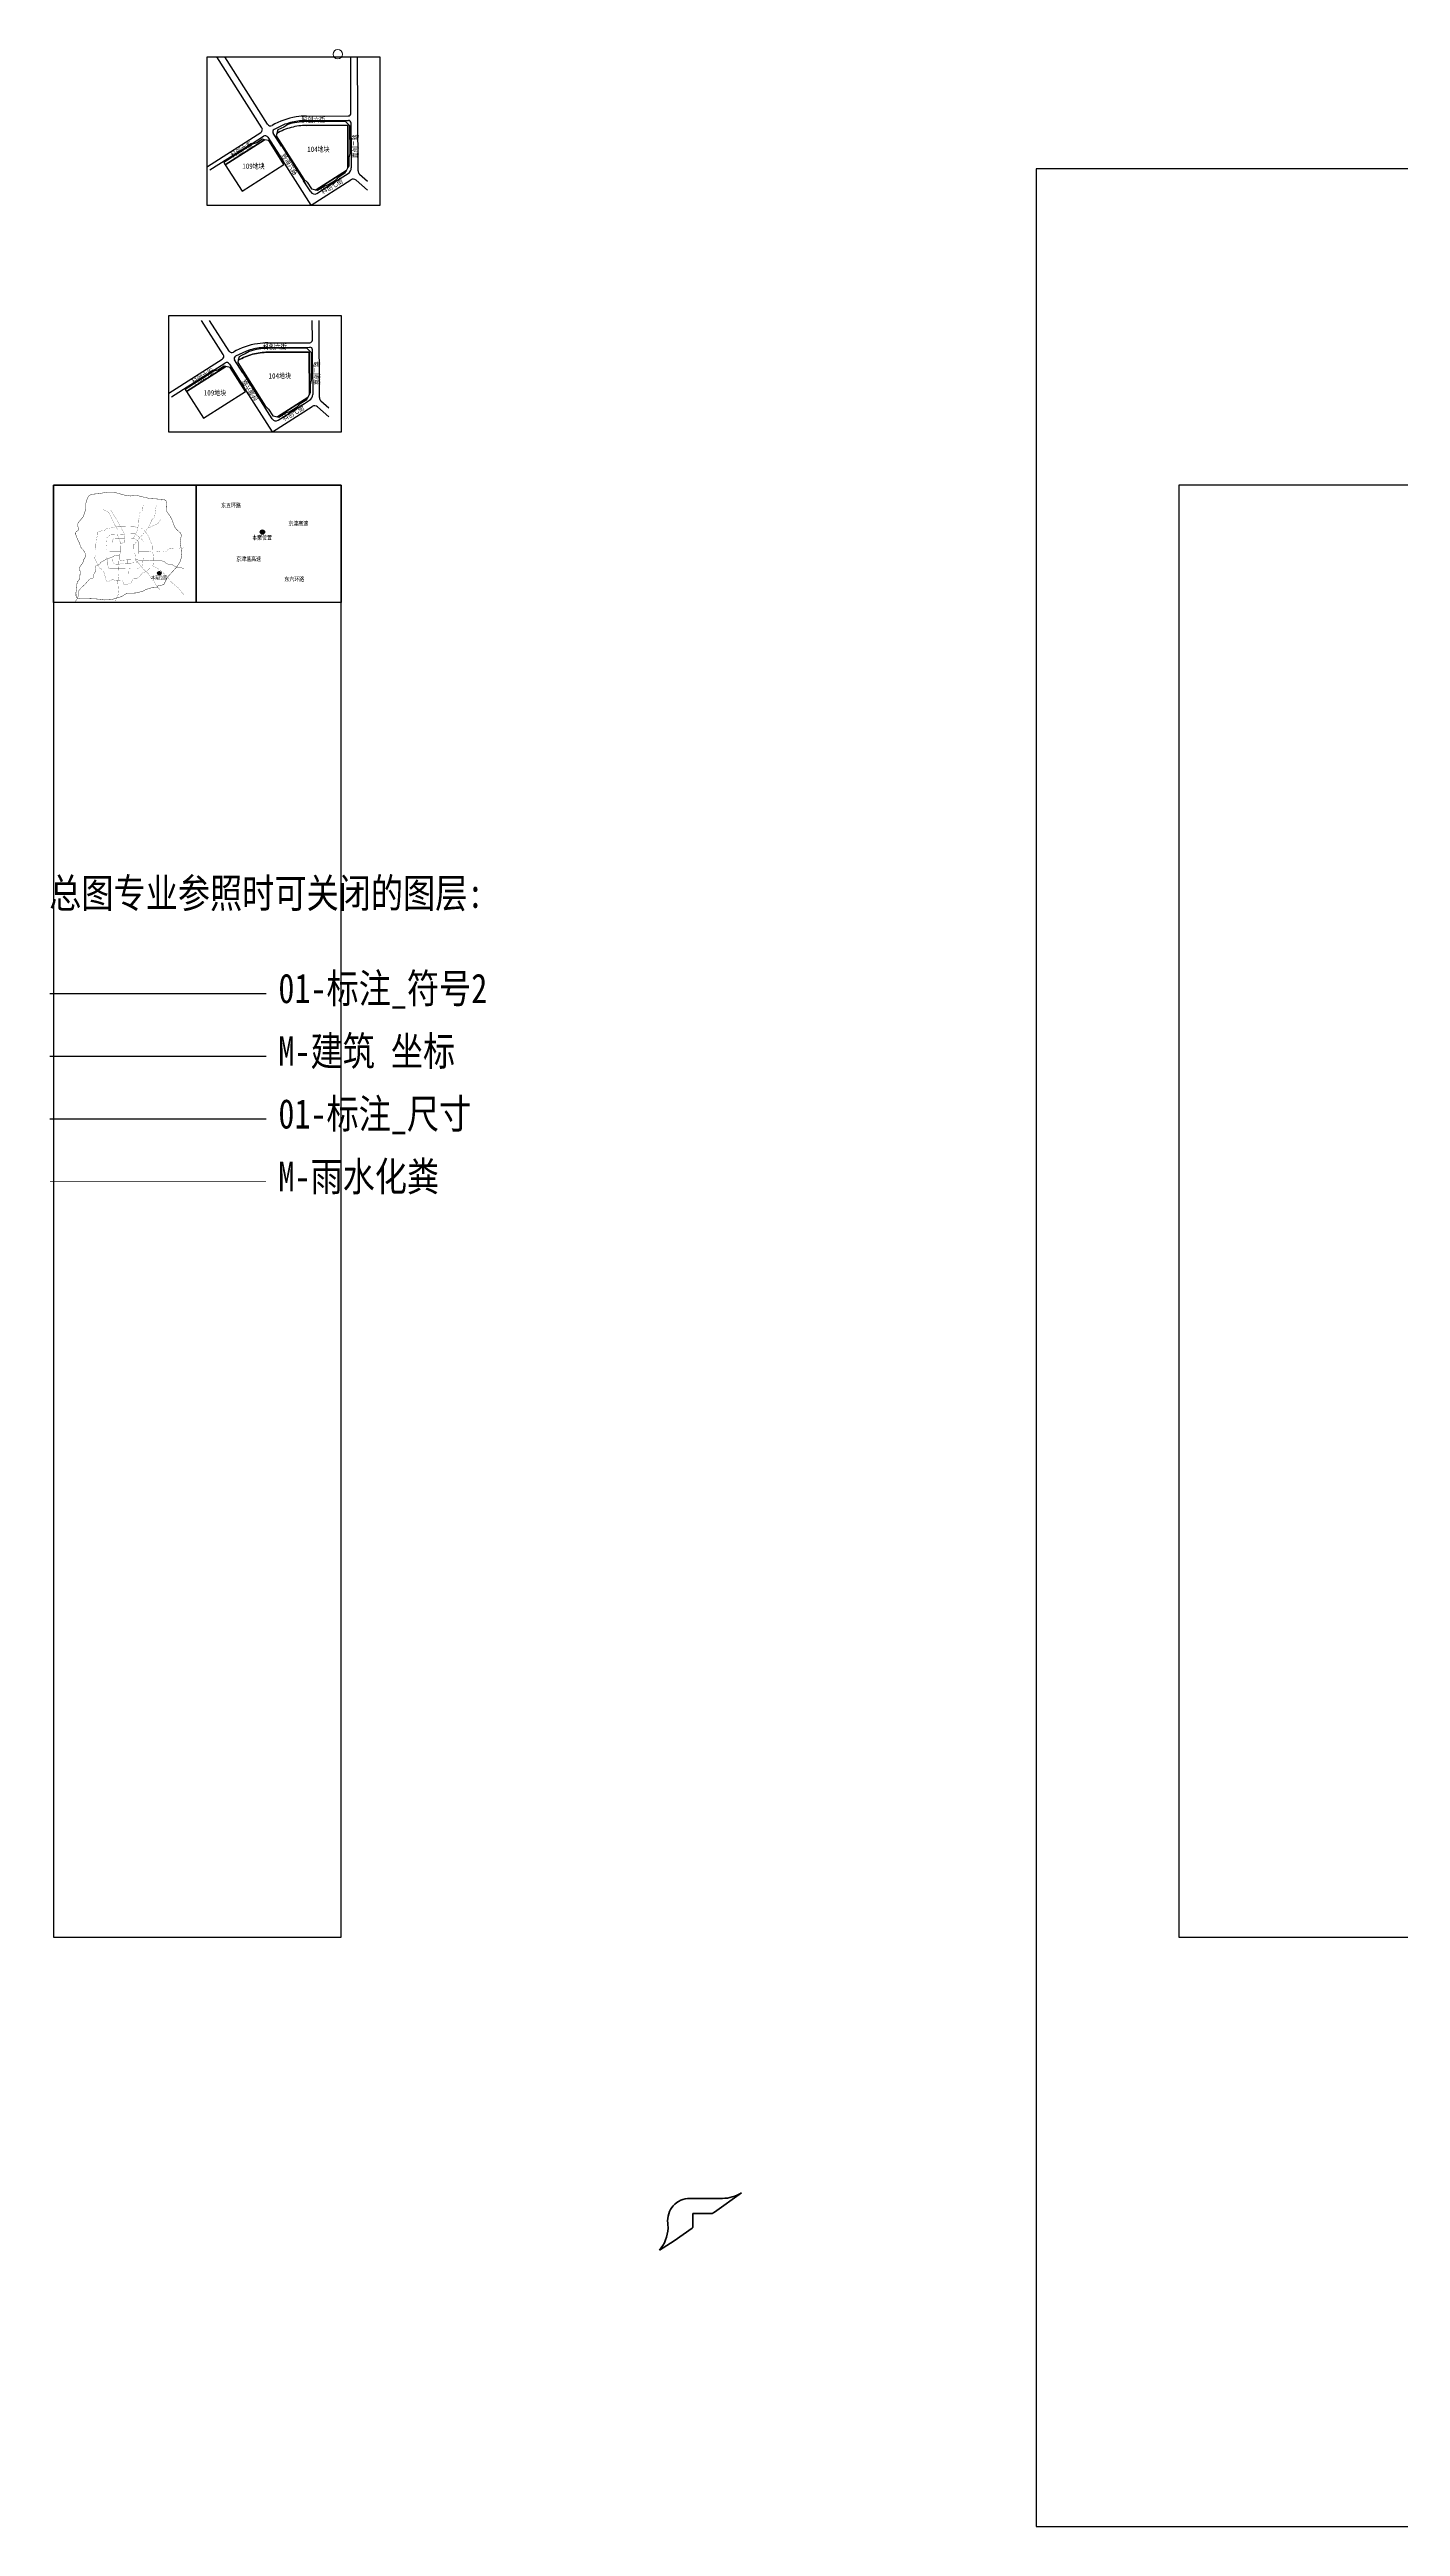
# Model space of a CAD drawing. Extents: x 1977 to 1034874806, y 3985 to 587211952.
# Drawn here: x 516065393 to 516523620, y 293000000 to 293840458 of the extents above; entities that cross this region are included whole.
import ezdxf
from ezdxf.enums import TextEntityAlignment as Align
from ezdxf.xclip import XClip

# ---------------------------------------------------------------- set-up
doc = ezdxf.new("R2010")
doc.units = 0
doc.header["$LTSCALE"] = 10
doc.header["$MEASUREMENT"] = 0
doc.header["$XCLIPFRAME"] = 0
for name, pattern in [('X-地形图$0$444', [0.3, 0.2, -0.1]), ('X-地形图$0$B1', [3, 2, -1]), ('X-总平面（删除标注）$0$DASH', [0.35, 0.25, -0.1])]:
    doc.linetypes.add(name, pattern=pattern)
for name, color, linetype in [('02-TEXT_图例', 7, 'Continuous'), ('02-TEXT_房间', 7, 'Continuous'), ('M-用地 地形图', 8, 'Continuous'), ('TEXT', 7, 'Continuous'), ('X-地形图$0$JTSS', 3, 'Continuous'), ('X-地形图$0$电力', 7, 'Continuous'), ('X-总平面（删除标注）$0$01-标注_尺寸', 132, 'Continuous'), ('X-总平面（删除标注）$0$01-标注_符号2', 200, 'Continuous'), ('X-总平面（删除标注）$0$02-TEXT_房间', 7, 'Continuous'), ('X-总平面（删除标注）$0$M-建筑 坐标', 132, 'Continuous'), ('X-总平面（删除标注）$0$M-雨水化粪', 4, 'X-总平面（删除标注）$0$TG_Y'), ('X-总平面（删除标注）$0$TEXT', 7, 'Continuous')]:
    doc.layers.add(name, color=color, linetype=linetype)
doc.layers.add('M-ROAD-DESN', color=145, linetype='Continuous', lineweight=35)
doc.layers.add('M-TEXT-HEGH', color=7, linetype='Continuous', lineweight=18)
doc.layers.add('X-总平面（删除标注）$0$04-不打印_辅助线', color=165, linetype='Continuous', plot=False)
doc.styles.add('-黑体', font='simhei.ttf', dxfattribs={"width": 0.8})
doc.styles.add('X-总平面（删除标注）$0$-黑体', font='simhei.ttf', dxfattribs={"width": 0.8})
doc.styles.add('X-总平面（删除标注）$0$Standard', font='simhei.ttf', dxfattribs={"width": 0.8})
doc.styles.add('X-总平面（删除标注）$0$TG_LINETYPE', font='SIMPLEX', dxfattribs={"width": 0.8, "height": 3, "bigfont": 'HZTXT'})
doc.linetypes.add('X-地形图$0$B14', pattern='A,4.5,[145,symbolx.shx,S=0.5,R=0,X=0,Y=0],4.5,-0.5,[146,symbolx.shx,S=1,R=0,X=0,Y=0],-0.5', length=10)
doc.linetypes.add('X-总平面（删除标注）$0$TG_Y', pattern='A,2,-0.3,["Y",X-总平面（删除标注）$0$TG_LINETYPE,S=0.1,R=0,X=-0.18,Y=-0.05],0', length=2.3)

# ---------------------------------------------------------------- blocks, each defined once
blk = doc.blocks.new('X-总平面（删除标注）$0$A$C2754252D')
at = {"color": 4}
for p, q in [((-428568, -152619), (-525720, 0)), ((-403099, -136762), (-490158, 0)), ((1946, -345499), (0, 0)), ((-228965, -100137), (-41466, -99488)), ((-29508, -87421), (-30000, -169)), ((-671950, -325332), (-433166, -173328)), ((-471788, -222308), (-421886, -190531)), ((-401173, -195131), (-337567, -295101)), ((-340796, -234634), (-377906, -176339)), ((-228896, -120137), (-41302, -119488)), ((-28756, -221013), (-29260, -131420)), ((-471788, -222308), (-660880, -342721)), ((-348796, -222066), (-233032, -403916)), ((-207914, -498779), (-337567, -295101)), ((-208395, -498493), (-30438, -385195)), ((-183549, -429329), (-176672, -424951)), ((-182331, -446329), (-134541, -415909)), ((-134541, -415909), (-65459, -371935)), ((-65459, -371935), (-42023, -357017)), ((-6346, -387175), (43713, -432059)), ((-6346, -387175), (43713, -432059)), ((8594, -360277), (43713, -391766)), ((8594, -360277), (43713, -391766))]:
    blk.add_line(p, q, dxfattribs=at)
for points in [[(-417209, -205844), (-425492, -204005), (-450800, -220115), (-470356, -226637), (-599003, -308529), (-593096, -317808), (-417209, -205844)], [(-329649, -317322), (-397881, -210136), (-417209, -205844), (-593096, -317808), (-517346, -436804), (-329649, -317322)], [(-49994, -344308), (-186166, -430992), (-179263, -432524), (-149737, -413729), (-130181, -407207), (-98655, -387139), (-84468, -372181), (-54943, -353386), (-49994, -344308)]]:
    blk.add_lwpolyline(points, close=True, dxfattribs=at)
for points in [[(-325027, -136886), (-373821, -159525)], [(-28888, -197505), (-28133, -331541)], [(-209942, -440197), (-241617, -390428)]]:
    blk.add_lwpolyline(points, dxfattribs=at)
for points in [[(-49994, -344308), (-43133, -331724), (-44203, -141498), (-228820, -142137, 0.064842867), (-297435, -151316, 0.064894186), (-361411, -177764), (-364122, -188680), (-240627, -382681), (-225669, -396867), (-206874, -426393), (-186166, -430992), (-49994, -344308)], [(-43133, -331724), (-38184, -322646), (-38381, -287647), (-33493, -267619), (-34187, -144464), (-54299, -124533), (-228878, -125137, 0.037486061), (-271421, -128480, 0.037484907), (-312987, -138136), (-330192, -149493), (-344002, -155345), (-357478, -161928), (-361411, -177764, -0.064894186), (-297435, -151316, -0.064842867), (-228820, -142137), (-44203, -141498), (-43133, -331724)]]:
    blk.add_lwpolyline(points, format="xyb", close=True, dxfattribs=at)
for centre, radius, start, end in [((-227896, -410136), 310000, 98.7847034, 120.0101752), ((-227896, -410136), 310000, 98.7847034, 120.0101752), ((-227896, -410136), 310000, 98.7847034, 120.0101752), ((-227886, -410135), 310000, 90.1994488, 98.7866007), ((-41508, -87488), 12000, 270.1982296, 0.3226667), ((-441221, -160674), 15000, 302.4799165, 32.4796001), ((-413829, -203183), 15000, 32.4666057, 122.4887945), ((-390446, -128707), 15000, 212.4796001, 300.0101752), ((-390446, -128707), 15000, 212.4796001, 300.0101752), ((-367783, -169895), 12000, 120.211281, 212.4796001), ((-228624, -406953), 286757, 96.1807479, 109.6444959), ((-285864, -132115), 7000, 191.4578065, 192.0934834), ((-227886, -410135), 290000, 90.1994488, 96.2580082), ((-41260, -131488), 12000, 0.3226667, 90.1982296), ((-58133, -331710), 30000, 302.4784576, 0.3226667), ((-193070, -429457), 20000, 212.4796001, 302.4784576), ((-187577, -423002), 7500, 257.4809773, 302.479207), ((-19697, -402065), 20000, 48.1195345, 122.4833925), ((21945, -345386), 20000, 180.3226667, 228.1195345)]:
    blk.add_arc(centre, radius, start, end, dxfattribs=at)
blk = doc.blocks.new('X-总平面（删除标注）$0$A$C15892E37')
at = {"xscale": 0.009999999999999998, "yscale": 0.009999999999999998}
blk.add_blockref('X-总平面（删除标注）$0$A$C2754252D', (6719, 4988), dxfattribs=at)
blk = doc.blocks.new('X-总平面（删除标注）$0$A$C65FE4BE7')
at = {"ltscale": 10}
blk.add_lwpolyline([(-77.2, 0), (0, 0), (0, -52.4), (-77.2, -52.4)], close=True, dxfattribs=at)
at = {"ltscale": 10, "xscale": 0.01, "yscale": 0.01}
blk.add_blockref('X-总平面（删除标注）$0$A$C15892E37', (-77.1, -52.2), dxfattribs=at)
at = {"layer": 'X-总平面（删除标注）$0$TEXT', "color": 1, "style": 'X-总平面（删除标注）$0$-黑体', "width": 0.8}
for s, p in [('科创六街', (-29.7, -15.2)), ('109地块', (-56.5, -35.9)), ('104地块', (-27.5, -28.3))]:
    blk.add_text(s, height=2.38, dxfattribs=at).set_placement(p, align=Align.CENTER)
for s, rotation, p in [('嘉创二路 ', 90, (-9.6, -25.1)), ('科创六街', 30, (-61.3, -28.4)), ('经海六路', 120, (-39.7, -32.9)), ('科创七街', 30, (-20.9, -44.7))]:
    blk.add_text(s, height=2.38, rotation=rotation, dxfattribs=at).set_placement(p, align=Align.CENTER)
blk = doc.blocks.new('A$C2754252D')
at = {"color": 4}
for p, q in [((-428568, -152619), (-525720, 0)), ((-403099, -136762), (-490158, 0)), ((1946, -345499), (0, 0)), ((-228965, -100137), (-41466, -99488)), ((-29508, -87421), (-30000, -169)), ((-671950, -325332), (-433166, -173328)), ((-471788, -222308), (-421886, -190531)), ((-401173, -195131), (-337567, -295101)), ((-340796, -234634), (-377906, -176339)), ((-228896, -120137), (-41302, -119488)), ((-28756, -221013), (-29260, -131420)), ((-471788, -222308), (-660880, -342721)), ((-348796, -222066), (-233032, -403916)), ((-207914, -498779), (-337567, -295101)), ((-208395, -498493), (-30438, -385195)), ((-183549, -429329), (-176672, -424951)), ((-182331, -446329), (-134541, -415909)), ((-134541, -415909), (-65459, -371935)), ((-65459, -371935), (-42023, -357017)), ((-6346, -387175), (43713, -432059)), ((-6346, -387175), (43713, -432059)), ((8594, -360277), (43713, -391766)), ((8594, -360277), (43713, -391766))]:
    blk.add_line(p, q, dxfattribs=at)
for points in [[(-417209, -205844), (-425492, -204005), (-450800, -220115), (-470356, -226637), (-599003, -308529), (-593096, -317808), (-417209, -205844)], [(-329649, -317322), (-397881, -210136), (-417209, -205844), (-593096, -317808), (-517346, -436804), (-329649, -317322)], [(-49994, -344308), (-186166, -430992), (-179263, -432524), (-149737, -413729), (-130181, -407207), (-98655, -387139), (-84468, -372181), (-54943, -353386), (-49994, -344308)]]:
    blk.add_lwpolyline(points, close=True, dxfattribs=at)
for points in [[(-325027, -136886), (-373821, -159525)], [(-28888, -197505), (-28133, -331541)], [(-209942, -440197), (-241617, -390428)]]:
    blk.add_lwpolyline(points, dxfattribs=at)
for points in [[(-49994, -344308), (-43133, -331724), (-44203, -141498), (-228820, -142137, 0.064842867), (-297435, -151316, 0.064894186), (-361411, -177764), (-364122, -188680), (-240627, -382681), (-225669, -396867), (-206874, -426393), (-186166, -430992), (-49994, -344308)], [(-43133, -331724), (-38184, -322646), (-38381, -287647), (-33493, -267619), (-34187, -144464), (-54299, -124533), (-228878, -125137, 0.037486061), (-271421, -128480, 0.037484907), (-312987, -138136), (-330192, -149493), (-344002, -155345), (-357478, -161928), (-361411, -177764, -0.064894186), (-297435, -151316, -0.064842867), (-228820, -142137), (-44203, -141498), (-43133, -331724)]]:
    blk.add_lwpolyline(points, format="xyb", close=True, dxfattribs=at)
for centre, radius, start, end in [((-227896, -410136), 310000, 98.7847034, 120.0101752), ((-227896, -410136), 310000, 98.7847034, 120.0101752), ((-227896, -410136), 310000, 98.7847034, 120.0101752), ((-227886, -410135), 310000, 90.1994488, 98.7866007), ((-41508, -87488), 12000, 270.1982296, 0.3226667), ((-441221, -160674), 15000, 302.4799165, 32.4796001), ((-413829, -203183), 15000, 32.4666057, 122.4887945), ((-390446, -128707), 15000, 212.4796001, 300.0101752), ((-390446, -128707), 15000, 212.4796001, 300.0101752), ((-367783, -169895), 12000, 120.211281, 212.4796001), ((-228624, -406953), 286757, 96.1807479, 109.6444959), ((-285864, -132115), 7000, 191.4578065, 192.0934834), ((-227886, -410135), 290000, 90.1994488, 96.2580082), ((-41260, -131488), 12000, 0.3226667, 90.1982296), ((-58133, -331710), 30000, 302.4784576, 0.3226667), ((-193070, -429457), 20000, 212.4796001, 302.4784576), ((-187577, -423002), 7500, 257.4809773, 302.479207), ((-19697, -402065), 20000, 48.1195345, 122.4833925), ((21945, -345386), 20000, 180.3226667, 228.1195345)]:
    blk.add_arc(centre, radius, start, end, dxfattribs=at)
blk = doc.blocks.new('A$C15892E37')
at = {"xscale": 0.009999999999999998, "yscale": 0.009999999999999998}
blk.add_blockref('A$C2754252D', (6719, 4988), dxfattribs=at)
blk = doc.blocks.new('A$C65FE4BE7')
at = {"ltscale": 10}
blk.add_lwpolyline([(-77.2, 0), (0, 0), (0, -52.4), (-77.2, -52.4)], close=True, dxfattribs=at)
at = {"ltscale": 10, "xscale": 0.01, "yscale": 0.01}
blk.add_blockref('A$C15892E37', (-77.1, -52.2), dxfattribs=at)
at = {"layer": 'TEXT', "color": 1, "style": '-黑体', "width": 0.8}
for s, p in [('科创六街', (-29.7, -15.2)), ('109地块', (-56.5, -35.9)), ('104地块', (-27.5, -28.3))]:
    blk.add_text(s, height=2.38, dxfattribs=at).set_placement(p, align=Align.CENTER)
for s, rotation, p in [('嘉创二路 ', 90, (-9.6, -25.1)), ('科创六街', 30, (-61.3, -28.4)), ('经海六路', 120, (-39.7, -32.9)), ('科创七街', 30, (-20.9, -44.7))]:
    blk.add_text(s, height=2.38, rotation=rotation, dxfattribs=at).set_placement(p, align=Align.CENTER)
blk = doc.blocks.new('A$C71E64B4C')
h = blk.add_hatch()
h.set_pattern_fill('ANSI31', color=256, scale=0.167, style=0)
h.set_pattern_definition([(45, (-868482.521, -492044.48778), (-0.18746284653, 0.18746284653), [])])
edge = h.paths.add_edge_path()
edge.add_arc((107.4, 29.5), 1.76, 0, 360)
blk.add_lwpolyline([(0, 118.8), (144.6, 118.8), (144.6, 0), (0, 0)], close=True)
for points, const_width in [([(63.8, 4.4), (68.9, 5.8), (74.4, 9.2), (83.4, 9.5), (90.6, 11.2), (93.6, 13), (99.6, 14.8), (105.3, 15.2), (106.1, 16.8), (111.8, 17.9), (115.8, 25.7), (125, 35.8), (128.4, 41.1), (130.2, 46.6), (129.5, 54.7), (128.5, 60.8), (129.7, 68.1), (129.1, 70.1), (124.7, 74.2), (123.1, 76.2), (120.1, 84.2), (117.9, 88.2), (115.1, 91.9), (114.6, 101.4), (114, 103.4), (112, 104.4), (97.3, 105.4), (85.4, 108.3), (82.5, 108.5), (77.9, 107.9), (71.7, 108.9), (61.2, 111.8), (55.2, 111.9), (46.1, 110.3), (39.1, 109.7), (36.4, 108.6), (34.3, 105.4), (32.8, 100.4), (32.8, 94.5), (30.3, 87), (25.6, 81.4), (24.6, 79.7), (24.7, 77.2), (25.4, 74.8), (25, 73), (22.6, 71.2), (22.5, 69.3), (24.4, 63.8), (26.2, 60.6), (27.9, 55.6), (30.4, 53), (31.8, 50.5), (32.9, 48.2), (31.8, 45), (30.7, 43.3), (30.3, 41.2), (28.9, 38.8), (26.4, 35.5), (26.3, 33.3), (27.2, 31.3), (26.9, 27.7), (26.6, 24.2), (25.5, 22.2), (24, 20.5), (23.5, 14.5), (22.8, 9.8), (22.9, 6.3), (23.8, 4.5), (27, 3.9), (36.2, 3.8), (42.9, 3.5), (47.3, 3.1), (52.1, 2.4), (57, 2.7), (59.8, 3)], 0.406), ([(90.3, 37.7), (90.9, 43.5), (91.1, 45.3), (91.1, 45.9), (91.2, 46.6), (91.2, 52), (91.2, 54.6), (91.2, 54.7), (91.2, 56.5), (91.1, 58), (91.1, 60.9), (91.1, 61.8), (90.8, 62.4), (90.6, 63), (90.2, 63.3), (88.7, 64.6), (88.3, 64.9), (87.7, 65.5), (86.7, 66.4), (85.2, 67.7), (84.2, 68.5), (83.5, 69), (82.8, 69.5), (82.6, 69.6), (82.4, 69.6), (82.3, 69.6), (81.3, 69.6), (79.8, 69.5), (77, 69.4), (74.9, 69.4), (74.1, 69.4), (72.3, 69.3), (71.9, 69.3), (67.7, 69.1), (65.7, 69.1), (64.4, 69), (61.2, 68.9), (59.3, 68.8), (58.7, 68.8), (58.4, 68.8), (57.8, 68.7), (57.6, 68.7), (57.4, 68.6), (57.3, 68.4), (57, 68.1), (55.9, 66.7), (55.7, 66.5), (54.4, 65.7), (54.2, 65.6), (54.2, 65.5), (54.1, 65.4), (54, 65.3), (54, 65.1), (54, 64.9), (53.9, 64.6), (54, 63.3), (54.1, 62.1), (54.1, 61.7), (54, 60.7), (54, 60.3), (53.9, 59.9), (53.9, 59.5), (53.9, 59.1), (53.9, 58.4), (53.9, 58.2), (53.8, 58), (53.8, 57.2), (53.9, 57.1), (53.9, 55.8), (54, 55.2), (53.9, 54.6), (53.9, 54), (53.8, 53.7), (53.7, 53.4), (53.7, 51.4), (53.7, 49.2), (53.6, 46.5), (54.3, 44.3), (55.1, 42.3), (55.3, 41.9), (55.2, 41.7), (55.2, 41), (55.2, 38.7), (55.2, 37.9), (55.2, 37.6), (55.7, 36.2), (55.9, 35.4), (56, 34.9), (56.3, 34.5), (56.7, 34.2), (57.1, 34.1), (57.6, 34), (58.3, 34), (63.6, 34), (73.7, 34.1), (76, 34.2), (77, 34.3), (80.3, 34.2), (82.7, 34.2), (83.6, 34.2), (84.2, 34.2), (84.9, 34.3), (86.3, 34.6), (86.8, 34.8), (88.1, 35.7), (89.6, 36.8), (90.1, 37.1), (90.2, 37.4)], 0.162), ([(60, 54.6), (60, 57), (60, 58.5), (60, 58.8), (60.1, 59.1), (60, 59.2), (60, 59.7), (60, 60), (60, 60.4), (59.9, 61.8), (59.9, 62.5), (59.8, 63), (59.7, 63.4), (59.6, 63.5), (59.6, 63.6), (59.7, 63.7), (59.9, 63.8), (60.2, 63.9), (61.9, 64.7), (62, 64.7), (62.1, 64.7), (62.2, 64.7), (64.3, 64.8), (66.3, 64.8), (67, 64.8), (67.8, 64.8), (68.2, 64.8), (69.7, 64.8), (70.8, 64.8), (71.7, 64.8), (72.2, 64.8), (72.7, 64.9), (73.1, 64.9), (73.7, 64.9), (74.9, 64.9), (76.5, 64.9), (77.1, 65), (78.4, 65), (79.9, 65.1), (81.1, 65.1), (81.5, 65.1), (81.7, 65.1), (81.9, 65), (82.2, 64.9), (82.7, 64.4), (83.7, 63.6), (85.1, 62.5), (85.8, 61.8), (86.2, 61.4), (86.2, 61.2), (86.3, 60.8), (86.3, 60.3), (86.3, 60), (86.3, 59.6), (86.3, 59.2), (86.3, 58.1), (86.2, 57), (86.2, 55.9), (86.2, 54.7), (86.2, 54.6), (86.2, 50.7), (86.1, 45.2), (86.1, 42.7), (86, 42.3), (84.7, 40.9), (84.3, 40.5), (83.9, 40.3), (83.2, 40.2), (82.6, 40.2), (81.7, 40.2), (80.9, 40.1), (80.1, 40), (79.3, 39.9), (78.5, 39.8), (73.2, 39.8), (71.3, 39.9), (70.8, 39.8), (70.4, 39.7), (69.2, 39.4), (66.2, 38.3), (65.5, 38.1), (64, 38.1), (63.2, 38.2), (62.3, 38.5), (62, 38.8), (61.4, 39.6), (60.5, 40.8), (60.4, 41.2), (60.3, 41.7), (60.1, 44.1), (60, 46.7), (60, 49.2), (60, 51.8)], 0.162)]:
    blk.add_lwpolyline(points, close=True, dxfattribs=dict(const_width=const_width))
blk.add_lwpolyline([(109.5, 103.8), (109.6, 103.8)])
for points, const_width in [([(90.2, 29.9), (87.2, 25.9), (85.1, 24.6), (81.4, 24.5), (80.1, 23.4), (79.1, 19.8), (72.8, 17.6), (71.6, 18), (71.2, 19.3), (70, 21.9), (66.7, 22.2), (63.2, 22.2), (60.4, 22.9), (59.2, 22.9), (58.2, 22.4), (56.2, 21.2), (54.1, 21.5), (53.4, 22.7), (52.1, 27.4), (51.9, 28.8), (51.7, 29.6), (51.5, 30.1), (51.3, 30.4), (50.8, 31.1), (50.5, 31.6), (50.1, 32.1), (49.6, 32.6), (48.1, 34.4), (48, 34.4), (47.8, 34.5), (47.1, 34.7), (46.9, 34.9), (45, 37.5), (44.4, 38.6), (44.2, 39.4), (44, 40.5), (43.8, 40.9), (43.4, 41.7), (43, 42.3), (42.6, 43), (42.3, 43.6), (42.2, 43.9), (42, 44.6), (41.7, 45.2), (41.6, 45.4), (42.6, 46.8), (42.7, 46.9), (42.8, 49.2), (42.8, 52.2), (42.7, 53.7), (42.9, 54.7), (42.9, 56.1), (43, 59), (43, 59.4), (43.1, 59.8), (43.3, 60.3), (43.5, 60.9), (43.5, 61.6), (43.5, 62.4), (43.6, 63.2), (43.6, 63.8), (44.2, 66.5), (44.6, 68.3), (44.7, 68.9), (44.7, 70.4), (44.7, 70.8), (44.9, 71), (45.3, 71.4), (45.9, 71.7), (46.6, 71.8), (47.5, 72), (47.8, 72.1), (48.8, 72.6), (48.9, 72.6), (50.9, 72.8), (51.3, 72.8), (51.6, 72.9), (51.8, 72.9), (52.3, 73.6), (52.5, 73.8), (52.8, 74), (53.1, 74.3), (53.6, 74.5), (53.9, 74.7), (54.2, 74.9), (54.5, 75), (55, 75), (55.7, 75.1), (56.2, 75.2), (56.7, 75.3), (57.5, 75.4), (58.2, 75.5), (58.6, 75.6), (59, 75.8), (59.6, 76), (60, 76), (60.6, 76.1), (61.4, 76.3), (61.9, 76.4), (62.3, 76.5), (62.9, 76.8), (64.3, 77.3), (64.6, 77.3), (64.8, 77.4), (67.5, 77.3), (71.2, 77.3), (73.9, 77.2), (77.2, 77.1), (79.7, 77), (82.2, 76.9), (82.8, 76.6), (84.4, 75.9), (84.8, 75.7), (85.8, 75.4), (86.8, 75.4), (88.1, 75.4), (88.5, 75.4), (89.4, 75.2), (90.1, 75), (90.6, 74.6), (90.9, 74.2), (91.7, 73.4), (92.4, 72.4), (92.9, 71.9), (93.5, 71.1), (94.2, 70.2), (94.8, 69.4), (95.5, 68.4), (96.1, 67.4), (96.6, 66.4), (97, 65.5), (97.3, 64.8), (97.5, 64), (98.1, 62.5), (98.3, 61.6), (98.6, 61.3), (100, 59.4), (100.2, 59.1), (100.3, 58.8), (100.4, 57.1), (100.4, 56.3), (100.5, 54.6), (100.6, 51.8), (100.7, 50.9), (101.1, 48.4), (101.2, 47.6), (101.2, 47.2), (101.4, 45.6), (101.4, 44.3), (101.4, 43.7), (101.4, 42.8), (101.3, 42.3), (101.3, 42), (101.2, 41.3), (101.3, 40.7), (101.4, 39.9), (101.4, 39.3), (101.4, 38.7), (101.3, 38.4), (101.2, 38.1), (101, 37.7), (100.6, 37.3), (100.3, 37), (96.5, 33.4), (94.6, 31.7), (94.1, 31.5), (93.3, 31.1), (92.6, 30.8), (90.2, 29.9)], 0.162), ([(68, 59.6), (68, 60.3), (68, 60.8), (67.9, 61.3), (67.3, 62.2), (66.4, 64.8), (65.8, 66.2), (65.4, 66.9), (65.3, 68.2), (65.1, 70), (65.1, 73.3), (65, 73.9), (64.5, 74.8), (63.2, 76.9), (62.8, 77.9), (62.2, 78.4), (61.6, 80.1), (60.6, 81.8), (59, 85.2), (57.9, 87.7), (57.2, 89.2), (56.3, 90.7), (55.5, 91.5), (55, 92), (54.6, 92.2), (53.8, 92.6), (52.6, 93), (51.8, 93.3), (51.4, 93.5), (50.8, 94), (50.3, 94.9)], 0.162), ([(72.1, 60.7), (72.1, 61), (72, 61.6), (72, 62.6), (72.1, 63.4), (72.2, 63.7), (72.3, 64.6), (72.3, 65), (72.3, 65.4), (72.4, 66.4), (72.5, 66.8), (72.2, 68), (72, 68.7), (71.9, 69.3), (71.8, 69.6), (71.8, 69.9), (71.7, 70.2), (71.5, 70.6), (71.4, 70.8), (71, 71.4), (70.6, 72), (70.5, 72.4), (68.7, 75.5), (68, 76.7), (67.7, 77.3), (67.5, 77.8), (67, 78.7), (64.1, 84), (63, 85.6), (62.5, 86.3), (58, 94)], 0.162), ([(81.4, 65.1), (81.5, 65.6), (81.9, 66.5), (82.7, 68.1), (83.3, 69.2), (84, 70.7), (84.4, 71.5), (84.8, 72.6), (85.3, 74.6), (85.5, 75.5), (85.8, 76.6), (86.3, 77.8), (86.4, 79), (86.2, 79.5), (86.1, 79.9), (86.2, 81.1), (86.3, 83.3), (86.5, 84.2), (86.6, 84.6), (86.8, 85), (86.9, 85.4), (87, 85.6), (87.2, 87.2), (87.4, 88.2), (87.4, 88.8), (87.4, 90.2), (87.3, 90.6), (87.5, 90.7), (87.5, 90.8), (87.9, 91.1), (88.7, 91.7), (89.6, 92.7), (90, 93.1), (90.2, 93.4), (90.4, 93.7), (90.5, 94), (90.6, 94.5), (90.6, 95.5), (90.7, 96.5), (90.8, 97.4), (91, 97.9), (91.1, 98.2), (90.8, 98.7)], 0.162), ([(81.6, 58.7), (81.9, 58.7), (82, 58.7), (82.1, 58.9), (82.2, 59.1), (82.5, 59.5), (83, 60.2), (83.9, 61.2), (84.7, 62.1), (85.5, 63.1), (87, 64.9), (89.4, 67.6), (91.3, 69.8), (92.6, 71.4), (93.7, 72.7), (94, 73.3), (94.8, 74.1), (95.8, 75.3), (97.1, 77.7), (98.5, 80.4), (99.1, 82.2), (100, 84), (100.1, 84.2), (100.3, 84.3), (100.7, 84.6), (101.3, 85), (101.8, 85.6), (102.4, 86.2), (102.5, 86.4), (102.6, 86.6), (102.7, 87), (103.9, 96.1)], 0.162), ([(95.8, 75.3), (96.7, 75.7), (97.6, 76.1), (99.3, 76.9), (101.3, 77.8), (103.3, 78.7), (104.9, 79.4), (105.5, 79.7), (105.8, 79.9), (106.1, 80.2), (106.5, 80.7), (107.3, 82), (108, 83.1), (108.8, 84.3)], 0.162), ([(39.2, 51.5), (43.2, 51.5), (44.1, 51.5), (48.7, 51.4), (53.8, 51.4), (59.5, 51.3), (60.5, 51.3), (63.2, 51.3), (64.7, 51.3), (66.1, 51.3), (67.6, 51.3), (68, 51.2), (68, 51.2)], 0.162), ([(68, 59.4), (70.1, 60.2), (70.4, 60.4), (70.9, 60.5), (71.6, 60.6), (72.1, 60.6), (72.8, 60.5), (76, 60.5), (77, 60.6), (81.4, 60.6), (81.4, 60.5), (81.5, 57.2), (81.7, 51.7), (81.7, 50.7), (81.8, 49.8), (82.2, 49.7), (82.9, 49.4), (83.1, 49.3), (83.1, 48.8), (83.2, 47.7), (83.3, 46.7), (83.4, 45.8), (83.5, 44.9), (83.5, 44.5), (83.4, 44.2), (83.3, 44), (83.3, 43.7), (83.2, 43.3), (83.2, 43.1), (83.1, 42.9), (82.9, 42.9), (82.3, 42.9), (80.7, 43), (78.8, 43), (78.3, 43.1), (78, 43.2), (77.7, 43.2), (74.5, 43.1), (73.1, 43), (70.8, 42.8), (69.4, 42.6), (69.1, 42.5), (68.7, 42.5), (66.7, 42.3), (66.5, 42.4), (66.5, 42.9), (66.7, 44.1), (66.6, 48.9), (66.7, 49.1), (67.2, 49.1), (67.7, 49.1), (67.9, 49.2), (68.1, 49.4), (68.1, 49.9), (68, 52.2), (68, 54.1), (68, 55.2), (67.9, 58.2), (67.9, 59.1), (68, 59.4)], 0.162), ([(81.7, 51.4), (82.2, 51.4), (83.8, 51.4), (85.1, 51.4), (88.1, 51.3), (89.2, 51.3), (91.4, 51.3), (92, 51.3), (95.6, 51.2), (96.1, 51.2), (96.4, 51.2), (96.6, 51.3), (98.1, 51.6), (98.9, 51.5), (100.7, 51.5), (100.9, 51.5), (102.5, 51.5), (104.3, 51.5), (105.8, 51.6), (106.3, 51.7), (106.8, 51.7), (107.5, 51.6), (108.3, 51.5), (109.6, 51.4), (110.5, 51.4), (110.9, 51.4), (111.3, 51.4), (112.2, 51.1), (113.3, 51.1), (114.5, 51.8), (115.2, 52.7), (116.2, 53.4), (117.1, 53.9), (117.9, 54.8), (119.6, 54.5), (121.1, 54.7), (123.9, 54.9), (127.8, 54.7), (130.9, 54.9), (132.3, 55.3)], 0.162), ([(100.5, 54.6), (100.4, 56.3), (100.4, 57.1)], 0.101), ([(66.1, 38.3), (66, 34.1), (65.8, 31.4), (65.8, 29), (66.4, 24.6), (66.3, 24.3), (65.3, 22.2), (65.2, 20.1), (65.4, 18.5), (65.8, 12.7), (66, 10.7), (65.5, 7.1), (63.9, 5.4), (63.4, 2.6), (62.9, 0)], 0.162), ([(66.5, 42.4), (66.1, 38.3)], 0.325), ([(75.4, 43), (75.6, 34.3), (75.8, 29.6)], 0.101), ([(75.8, 29.6), (75.9, 28)], 0.101), ([(83.1, 42.9), (84.8, 41.2), (85.2, 40.9), (86, 40), (87.3, 38.7), (88.8, 36.9), (89.7, 35.7), (91.3, 33.8), (92.5, 32.5), (93.4, 31.5), (94.1, 31), (94.7, 30.6), (95.6, 29.7), (96.4, 29), (96.8, 28.5), (97.3, 27.8), (97.5, 27.4), (97.9, 26.6), (98.4, 25.6), (98.9, 24.9), (99.7, 23.9), (101.7, 21.5), (102.2, 20.8), (102.6, 20.2), (103.1, 19.1), (104.2, 17.3), (104.9, 16.1), (105.4, 15.5), (108.2, 12.7)], 0.162), ([(100.8, 37), (103.2, 35.7), (105.7, 34.4), (107.3, 33.4), (109.9, 31.1), (112, 29.2), (113.9, 27.6), (117, 24.3), (117.5, 22.9), (121, 19.2), (126.5, 14.8), (129.8, 10.4), (132.3, 7.9)], 0.162)]:
    blk.add_lwpolyline(points, dxfattribs=dict(const_width=const_width))
for points, const_width in [([(103.9, 96.1), (103.9, 96.4), (104.1, 96.8, -0.057523), (104.4, 97.6, -0.00906), (104.6, 98.1, -0.050244), (104.9, 98.4), (105.1, 98.7)], 0.101), ([(66.6, 47.2), (62.3, 47.4), (61.8, 47.2), (58.4, 45.3), (55.4, 44.7), (54.3, 44.2), (50, 41.7), (47.5, 40.4), (47.2, 39.1), (44.9, 37.4, -0.081141), (43.5, 37.2, 0.410462), (42.7, 35.9, -0.015266), (42.8, 34.4), (43, 32.4, -0.247205), (42.4, 30.9), (41.5, 29.9, 0.123799), (41.2, 28.9), (40.5, 26.6, 0.113125), (40.4, 26.1), (40.4, 25.5, -0.288089), (39.5, 24.3), (36.5, 23.6), (35.3, 22), (32.1, 18.4), (27.6, 14.3), (25.8, 11.9), (25.2, 8.9), (25, 6), (23.5, 2.7), (21.5, 0)], 0.325), ([(83.2, 43.2), (84.4, 43), (90.9, 42.9), (95.1, 42.9), (95.3, 42.8), (101.4, 42.4), (110.2, 42, -0.14487), (112.4, 41.2), (114.5, 39.5, 0.168958), (116, 38.9), (118.4, 38.8), (119.8, 38.6), (122, 37.4), (123.2, 36.2), (126.6, 35.5), (130.6, 34.8), (132.3, 34.1)], 0.325)]:
    blk.add_lwpolyline(points, format="xyb", dxfattribs=dict(const_width=const_width))
blk.add_circle((107.4, 29.5), 1.76)
at = {"style": '-黑体', "width": 0.8}
blk.add_text('本案位置', height=3.61, dxfattribs=at).set_placement((107.1, 23.2), align=Align.CENTER)
blk = doc.blocks.new('dixingtu')
at = {"linetype": 'X-地形图$0$B1', "flags": 128}
for points in [[(516567407, 293667835), (516569313, 293669456), (516570967, 293673070), (516571185, 293676656), (516569975, 293680844), (516564741, 293689365), (516560554, 293696181), (516555681, 293704112), (516553368, 293705488), (516552129, 293706224), (516547576, 293706459), (516543794, 293705179), (516538681, 293702054), (516531905, 293697801), (516460757, 293653148), (516449554, 293646116), (516449266, 293644292), (516450608, 293641692), (516452824, 293638365), (516453528, 293637233)], [(516567407, 293667835), (516458422, 293600000)], [(516469915, 293600000), (516571650, 293662276), (516575180, 293662894), (516578816, 293662391), (516581892, 293660491), (516583205, 293659122), (516589302, 293649220), (516589458, 293646994), (516589178, 293645317), (516588584, 293643977), (516586047, 293642409)], [(516436798, 293481239), (516615214, 293590455), (516617200, 293592721), (516617925, 293595616), (516618235, 293598305), (516618080, 293600000)], [(516633950, 293563956), (516636829, 293565719), (516637496, 293567405), (516637775, 293568868), (516637480, 293570625), (516629896, 293582660), (516628641, 293583844), (516625363, 293584193), (516622434, 293584332), (516619255, 293583434), (516400000, 293449191)], [(516400000, 293352317), (516663208, 293513471), (516665666, 293516203), (516666530, 293517956), (516666623, 293520026), (516666473, 293521669), (516666031, 293523955), (516659716, 293534313), (516658840, 293535037), (516657814, 293535529), (516656095, 293535854), (516652503, 293533655)], [(516471580, 293331340), (516475550, 293333680), (516553529, 293211291), (516557883, 293204457)]]:
    blk.add_lwpolyline(points, dxfattribs=at)
at = {"linetype": 'Continuous', "flags": 128}
for points in [[(516482455, 293622685), (516466407, 293648975), (516533380, 293689859), (516549429, 293663569)], [(516565055, 293358301), (516518876, 293357765), (516519107, 293350928), (516550729, 293351374), (516550728, 293353339), (516559956, 293353472), (516559959, 293350740), (516565122, 293350718)]]:
    blk.add_lwpolyline(points, close=True, dxfattribs=at)
for points in [[(516612260, 293600000), (516576092, 293658516), (516480868, 293600000)], [(516400000, 293465605), (516614247, 293596753), (516612260, 293600000)], [(516400000, 293357291), (516662194, 293517826), (516624232, 293579828), (516400000, 293442536)], [(516477350, 293350660), (516509017, 293370608), (516554766, 293399741), (516593675, 293424517), (516678046, 293478244), (516727580, 293509787), (516741991, 293518964), (516743641, 293520015), (516745467, 293520686), (516747307, 293521183), (516749381, 293521542), (516751785, 293521705), (516784668, 293542839), (516785298, 293544128), (516786035, 293545330), (516787337, 293546982), (516788634, 293548245), (516791253, 293549987), (516799819, 293554708), (516811397, 293560508), (516827341, 293567144)], [(516400000, 293328192), (516426653, 293343926), (516429182, 293345665), (516430529, 293347107), (516431721, 293348963), (516432506, 293350892), (516458061, 293366572), (516466282, 293368278), (516730313, 293536337)], [(516519107, 293350928), (516565055, 293358301)], [(516552430, 293204366), (516522735, 293251001), (516474479, 293326788), (516471580, 293331340), (516471051, 293333543), (516470941, 293334344), (516470828, 293335173), (516470620, 293336690), (516470870, 293339016), (516471143, 293340690), (516471399, 293342016), (516471883, 293343456), (516472500, 293344707), (516473040, 293345800), (516475043, 293348135), (516475740, 293348898), (516477350, 293350660)]]:
    blk.add_lwpolyline(points, dxfattribs=at)
at = {"linetype": 'X-地形图$0$B14', "flags": 128}
blk.add_lwpolyline([(516587214, 293457015), (516434428, 293359972), (516400000, 293339630)], dxfattribs=at)
at = {"layer": 'X-地形图$0$JTSS', "linetype": 'Continuous', "flags": 128}
blk.add_lwpolyline([(516583216, 293417937), (516477182, 293350386)], dxfattribs=at)
at = {"layer": 'X-地形图$0$电力', "color": 1, "linetype": 'X-地形图$0$444', "ltscale": 15, "flags": 128}
blk.add_lwpolyline([(517096040, 293622381), (517010928, 293583582), (516920513, 293582035), (516807062, 293552556), (516649774, 293452964), (516521232, 293372275)], dxfattribs=at)

msp = doc.modelspace()

# ---------------------------------------------------------------- hatches: boundary and pattern name
at = {"layer": '02-TEXT_图例'}
h = msp.add_hatch(color=1, dxfattribs=at)
edge = h.paths.add_edge_path()
edge.add_arc((516137581.109, 293676730.679), 729.482, 0, 360)
at = {"layer": '02-TEXT_图例', "ltscale": 0.5}
h = msp.add_hatch(color=1, dxfattribs=at)
h.dxf.hatch_style = 1
edge = h.paths.add_edge_path()
edge.add_arc((516137581.109, 293676730.679), 729.482, 0, 360)

# ---------------------------------------------------------------- linework, layer by layer
at = {"color": 4}
for p, q in [((516137413.474, 293813903.269), (516122114.987, 293837935.961)), ((516139342.652, 293815104.439), (516124808.793, 293837935.961)), ((516167641.543, 293818841.963), (516167534.013, 293837935.961)), ((516170024.12, 293799292.998), (516169806.497, 293837935.961)), ((516152533.035, 293817878.732), (516166735.723, 293817927.87)), ((516152538.276, 293816363.776), (516166748.203, 293816412.938)), ((516165763.647, 293816030.788), (516152539.589, 293815985.036)), ((516167287.097, 293814521.049), (516165763.647, 293816030.788)), ((516118977.707, 293800820.572), (516137065.132, 293812334.622)), ((516134139.622, 293808624.476), (516119816.198, 293799503.386)), ((516134248.046, 293808296.586), (516124503.258, 293802093.408)), ((516138273.84, 293809871.62), (516124950.703, 293801390.54)), ((516124950.703, 293801390.54), (516138273.84, 293809871.62)), ((516134139.622, 293808624.476), (516137919.598, 293811031.547)), ((516135729.38, 293808790.617), (516134248.046, 293808296.586)), ((516137646.417, 293810010.921), (516135729.38, 293808790.617)), ((516138273.84, 293809871.62), (516137646.417, 293810010.921)), ((516139737.903, 293809546.509), (516138273.84, 293809871.62)), ((516139488.541, 293810683.08), (516144306.58, 293803110.538)), ((516144906.359, 293801427.354), (516139737.903, 293809546.509)), ((516144062.043, 293807690.826), (516141251.044, 293812106.508)), ((516145256.495, 293815095.016), (516141560.454, 293813380.147)), ((516142500.442, 293811998.632), (516142295.089, 293811171.764)), ((516142295.089, 293811171.764), (516151649.622, 293796476.522)), ((516142798.36, 293813198.182), (516142500.442, 293811998.632)), ((516143819.144, 293813696.832), (516142798.36, 293813198.182)), ((516143456.013, 293808642.814), (516152224.955, 293794867.948)), ((516144865.228, 293814140.111), (516143819.144, 293813696.832)), ((516146168.477, 293815000.385), (516144865.228, 293814140.111)), ((516152543.982, 293814697.316), (516166528.402, 293814745.719)), ((516166528.402, 293814745.719), (516152543.982, 293814697.316)), ((516166528.402, 293814745.719), (516166609.453, 293800336.427)), ((516166609.453, 293800336.427), (516166528.402, 293814745.719)), ((516167339.666, 293805192.27), (516167287.097, 293814521.049)), ((516167698.532, 293808722.579), (516167660.313, 293815509.083)), ((516167688.504, 293810503.272), (516167745.682, 293800350.288)), ((516124503.258, 293802093.408), (516124950.703, 293801390.54)), ((516124950.703, 293801390.54), (516130688.635, 293792376.798)), ((516130688.635, 293792376.798), (516144906.359, 293801427.354)), ((516154127.61, 293787682.242), (516144306.58, 293803110.538)), ((516155774.949, 293792817.047), (516166089.744, 293799383.211)), ((516166089.744, 293799383.211), (516155774.949, 293792817.047)), ((516165714.865, 293798695.568), (516166089.744, 293799383.211)), ((516166089.744, 293799383.211), (516166609.453, 293800336.427)), ((516166609.453, 293800336.427), (516166984.331, 293801024.07)), ((516166969.408, 293803675.184), (516167339.666, 293805192.27)), ((516166984.331, 293801024.07), (516166969.408, 293803675.184)), ((516153974.002, 293792119.766), (516151574.685, 293795889.682)), ((516151649.622, 293796476.522), (516152782.665, 293795401.957)), ((516152782.665, 293795401.957), (516154206.354, 293793165.413)), ((516154091.174, 293787703.945), (516167571.072, 293796286.095)), ((516154206.354, 293793165.413), (516155774.949, 293792817.047)), ((516155774.949, 293792817.047), (516156297.84, 293792701.001)), ((516155973.202, 293792942.974), (516156494.161, 293793274.596)), ((516156065.51, 293791655.287), (516159685.457, 293793959.534)), ((516156297.84, 293792701.001), (516158534.383, 293794124.69)), ((516158534.383, 293794124.69), (516160015.717, 293794618.72)), ((516159685.457, 293793959.534), (516164918.313, 293797290.466)), ((516160015.717, 293794618.72), (516162403.757, 293796138.836)), ((516162403.757, 293796138.836), (516163478.398, 293797271.879)), ((516163478.398, 293797271.879), (516165714.865, 293798695.568)), ((516164918.313, 293797290.466), (516166693.534, 293798420.468)), ((516169396.051, 293796136.102), (516173187.916, 293792736.188)), ((516169396.051, 293796136.102), (516173187.916, 293792736.188)), ((516170527.703, 293798173.579), (516173187.916, 293795788.343)), ((516170527.703, 293798173.579), (516173187.916, 293795788.343))]:
    msp.add_line(p, q, dxfattribs=at)
at = {"ltscale": 10}
msp.add_lwpolyline([(516118869.447, 293837935.961), (516177382.907, 293837935.961), (516177382.958, 293787485.773), (516118869.499, 293787485.773)], close=True, dxfattribs=at)
at = {"color": 4}
for centre, major_axis, ratio, start_param, end_param in [((516152614.032, 293794396.799), (-9768.529, 21353.655), 1, -0.2757216527, 0.094732715), ((516152614.032, 293794396.799), (-9768.529, 21353.655), 1, -0.2757216527, 0.094732715), ((516152614.032, 293794396.799), (-9768.529, 21353.655), 1, -0.2757216527, 0.094732715), ((516152558.847, 293794637.916), (21329.892, 4105.243), 0.9999999999, 1.4885314183, 1.72351815), ((516152614.032, 293794396.799), (-4566.643, 21099.732), 0.9999999998, -0.0598218696, 0.0900475885), ((516152614.739, 293794396.933), (23402.394, 1931.197), 0.9999999997, 1.4919425837, 1.6418166575), ((516152614.741, 293794396.908), (9009.624, 19618.348), 1, 0.4339964, 0.5838704676), ((516152614.739, 293794396.933), (-21964.443, 333.517), 0.9999999999, -1.5521320433, -1.4463902339), ((516166732.578, 293818836.844), (648.527, 636.912), 0.9999999999, 3.9394863619, 5.5124545259), ((516166751.348, 293815503.964), (-655.97, 629.243), 0.9999999999, 3.9118291017, 5.4804535909), ((516136454.975, 293813293.118), (-137.123, 1127.92), 1, 3.5874958164, 5.1582866209), ((516138529.904, 293810073.146), (-158.013, 1125.183), 1, -1.1436678443, 0.4275157497), ((516140301.151, 293815714.591), (-726.72, 873.432), 0.9999999999, 1.4437050807, 2.9714018121), ((516140301.151, 293815714.591), (-726.72, 873.432), 0.9999999999, 1.4437050807, 2.9714018121), ((516142017.844, 293812594.63), (908.974, 3.217), 1, 2.0945435841, 3.7049295473), ((516152608.888, 293794409.818), (19937.574, 3747.022), 1, 1.6474277043, 1.9066409849), ((516152608.888, 293794409.818), (20285.703, 193.083), 1, 1.8236805716, 2.0828938522), ((516152614.663, 293794395.22), (-2633.034, 20130.753), 0.9999999998, -0.1265768233, 0.13243204), ((516152614.663, 293794395.22), (-2640.948, 20129.717), 0.9999999999, -0.126969982, 0.1320388812), ((516148223.025, 293815456.443), (-109.732, 518.76), 0.9999992891, 1.5623185071, 1.573413153), ((516165473.269, 293800337.49), (576.001, 2198.237), 1, 3.9647158156, 4.9742877173), ((516171539.062, 293799301.53), (1395.747, 589.076), 0.9999999999, 2.747854545, 3.5820672602), ((516155252.001, 293792933.301), (269.379, 1490.824), 1, 2.3164346431, 3.8872110292), ((516155668.13, 293793422.226), (-16.767, 567.865), 0.9999999997, 2.8935773578, 3.6789446234), ((516168384.692, 293795008.151), (-294.668, 1486.032), 1, -0.9267042368, 0.371189931)]:
    msp.add_ellipse(centre, major_axis=major_axis, ratio=ratio, start_param=start_param, end_param=end_param, dxfattribs=at)
at = {"layer": '02-TEXT_图例', "color": 1}
msp.add_circle((516137581.109, 293676730.679), 729.482, dxfattribs=at)
at = {"layer": '02-TEXT_房间'}
msp.add_lwpolyline([(516164306.957, 293692600.539), (516066719.994, 293692600.539), (516066719.994, 293199993.894), (516164306.957, 293199993.894)], close=True, dxfattribs=at)
at = {"layer": '02-TEXT_房间', "ltscale": 0.02}
msp.add_lwpolyline([(516115086.548, 293692600.539), (516164306.957, 293692600.539), (516164306.957, 293652880.579), (516115086.548, 293652880.579)], close=True, dxfattribs=at)
at = {"layer": 'M-ROAD-DESN', "ltscale": 0.02}
for p, q in [((516282946.4, 293111328.833), (516282551.891, 293111328.833)), ((516284946.4, 293111328.833), (516282946.4, 293111328.833)), ((516290946.4, 293111328.833), (516284946.4, 293111328.833)), ((516290946.4, 293106683.553), (516300075.741, 293113205.835)), ((516293635.209, 293111328.834), (516290946.4, 293111328.834)), ((516283325.133, 293101238.687), (516283546.4, 293101396.766)), ((516283546.4, 293101396.766), (516283546.4, 293106138.687)), ((516283546.4, 293106138.687), (516290183.741, 293106138.687)), ((516290183.741, 293106138.687), (516290946.4, 293106683.553)), ((516272249.721, 293093714.538), (516277238.865, 293096890.47)), ((516277238.865, 293096890.47), (516283325.133, 293101238.687))]:
    msp.add_line(p, q, dxfattribs=at)
for centre, radius, start, end in [((516282551.891, 293103828.833), 7500, 90, 186.622267599), ((516293631.759, 293123328.833), 12000, 270.016472091, 302.479546573), ((516263182.579, 293101575.005), 12000, 358.393988384, 6.646424063), ((516263182.579, 293101575.005), 12000, 319.077398533, 358.393988384)]:
    msp.add_arc(centre, radius, start, end, dxfattribs=at)
at = {"layer": 'M-TEXT-HEGH', "ltscale": 0.02}
msp.add_circle((516163137.393, 293838870.898), 1586.926, dxfattribs=at)
at = {"layer": 'X-总平面（删除标注）$0$01-标注_尺寸'}
msp.add_lwpolyline([(516065542.821, 293477577.408), (516138818.403, 293477577.408)], dxfattribs=at)
at = {"layer": 'X-总平面（删除标注）$0$01-标注_符号2'}
msp.add_lwpolyline([(516065542.821, 293520143.57), (516138818.403, 293520143.57)], dxfattribs=at)
at = {"layer": 'X-总平面（删除标注）$0$04-不打印_辅助线'}
for points in [[(516400000.068, 292999999.894), (517400000.068, 292999999.894), (517400000.068, 293799999.894), (516400000.068, 293799999.894)], [(517191244.798, 293692605.751), (516448445.511, 293692599.751), (516448445.511, 293199993.894), (517191244.798, 293199999.894)]]:
    msp.add_lwpolyline(points, close=True, dxfattribs=at)
at = {"layer": 'X-总平面（删除标注）$0$M-建筑 坐标'}
msp.add_lwpolyline([(516065542.821, 293498860.489), (516138818.403, 293498860.489)], dxfattribs=at)
at = {"layer": 'X-总平面（删除标注）$0$M-雨水化粪', "color": 2, "linetype": 'X-总平面（删除标注）$0$DASH', "ltscale": 0.9, "const_width": 300}
msp.add_lwpolyline([(516065542.821, 293456294.327), (516138818.403, 293456294.327)], dxfattribs=at)

# ---------------------------------------------------------------- block references
at = {"layer": '02-TEXT_房间'}
for name, p, xscale, yscale, zscale in [('A$C65FE4BE7', (516164306.957, 293750262.81), 757.4827715284215, 757.4827715284215, 757.4827715284215), ('A$C71E64B4C', (516066719.994, 293652880.579), 334.3836947796166, 334.3836947796166, 334.3836947796166)]:
    msp.add_blockref(name, p, dxfattribs=dict(at, xscale=xscale, yscale=yscale, zscale=zscale))
at = {"layer": 'M-用地 地形图'}
ref = msp.add_blockref('dixingtu', (0.068, -0.106), dxfattribs=at)
XClip(ref).set_block_clipping_path([(516546032.4072857499, 293199999.9999999404), (517191244.7300934196, 293692600.7206964493)])
at = {"layer": 'X-总平面（删除标注）$0$02-TEXT_房间', "xscale": 757.4827715284215, "yscale": 757.4827715284215, "zscale": 757.4827715284215}
msp.add_blockref('X-总平面（删除标注）$0$A$C65FE4BE7', (516164306.957, 293750262.81), dxfattribs=at)

# ---------------------------------------------------------------- texts
at = {"layer": 'TEXT', "color": 1, "style": '-黑体', "width": 0.8}
for s, height, p in [('科创六街', 1800, (516154882.261, 293815720.21)), ('104地块', 1800, (516156587.185, 293805735.009)), ('109地块', 1800, (516134558.556, 293799991.606)), ('东五环路', 1495.1491, (516126934.828, 293685048.554)), ('本案位置', 1495.1491, (516137476.31, 293674092.941)), ('京津高速', 1495.1491, (516149762.729, 293678904.635)), ('京津塘高速', 1495.1491, (516132901.729, 293666887.853)), ('东六环路', 1495.1491, (516148406.616, 293660021.12))]:
    msp.add_text(s, height=height, dxfattribs=at).set_placement(p, align=Align.CENTER)
for s, rotation, p in [('科创六街', 29.999997501, (516130959.459, 293805705.117)), ('嘉创二路 ', 90, (516170112.765, 293808213.092)), ('经海六路', 302.521846652, (516146168.769, 293801104.418)), ('科创七街', 29.999997501, (516161576.075, 293793366.905))]:
    msp.add_text(s, height=1800, rotation=rotation, dxfattribs=at).set_placement(p, align=Align.CENTER)
at = {"layer": 'X-总平面（删除标注）$0$01-标注_尺寸', "style": 'X-总平面（删除标注）$0$Standard', "width": 0.8}
msp.add_text('01-标注_尺寸', height=10000, dxfattribs=at).set_placement((516143014.408, 293474339.326))
at = {"layer": 'X-总平面（删除标注）$0$01-标注_符号2', "style": 'X-总平面（删除标注）$0$Standard', "width": 0.8}
msp.add_text('01-标注_符号2', height=10000, dxfattribs=at).set_placement((516143014.408, 293516905.488))
at = {"layer": 'X-总平面（删除标注）$0$02-TEXT_房间', "style": 'X-总平面（删除标注）$0$Standard', "width": 0.8}
msp.add_text('总图专业参照时可关闭的图层:', height=10000, dxfattribs=at).set_placement((516065266.72, 293549216.748))
at = {"layer": 'X-总平面（删除标注）$0$M-建筑 坐标', "style": 'X-总平面（删除标注）$0$Standard', "width": 0.8}
msp.add_text('M-建筑 坐标', height=10000, dxfattribs=at).set_placement((516143014.408, 293495622.407))
at = {"layer": 'X-总平面（删除标注）$0$M-雨水化粪', "color": 2, "linetype": 'X-总平面（删除标注）$0$DASH', "ltscale": 0.9, "style": 'X-总平面（删除标注）$0$Standard', "width": 0.8}
msp.add_text('M-雨水化粪', height=10000, dxfattribs=at).set_placement((516143014.408, 293453056.245))

doc.saveas('drawing.dxf')
